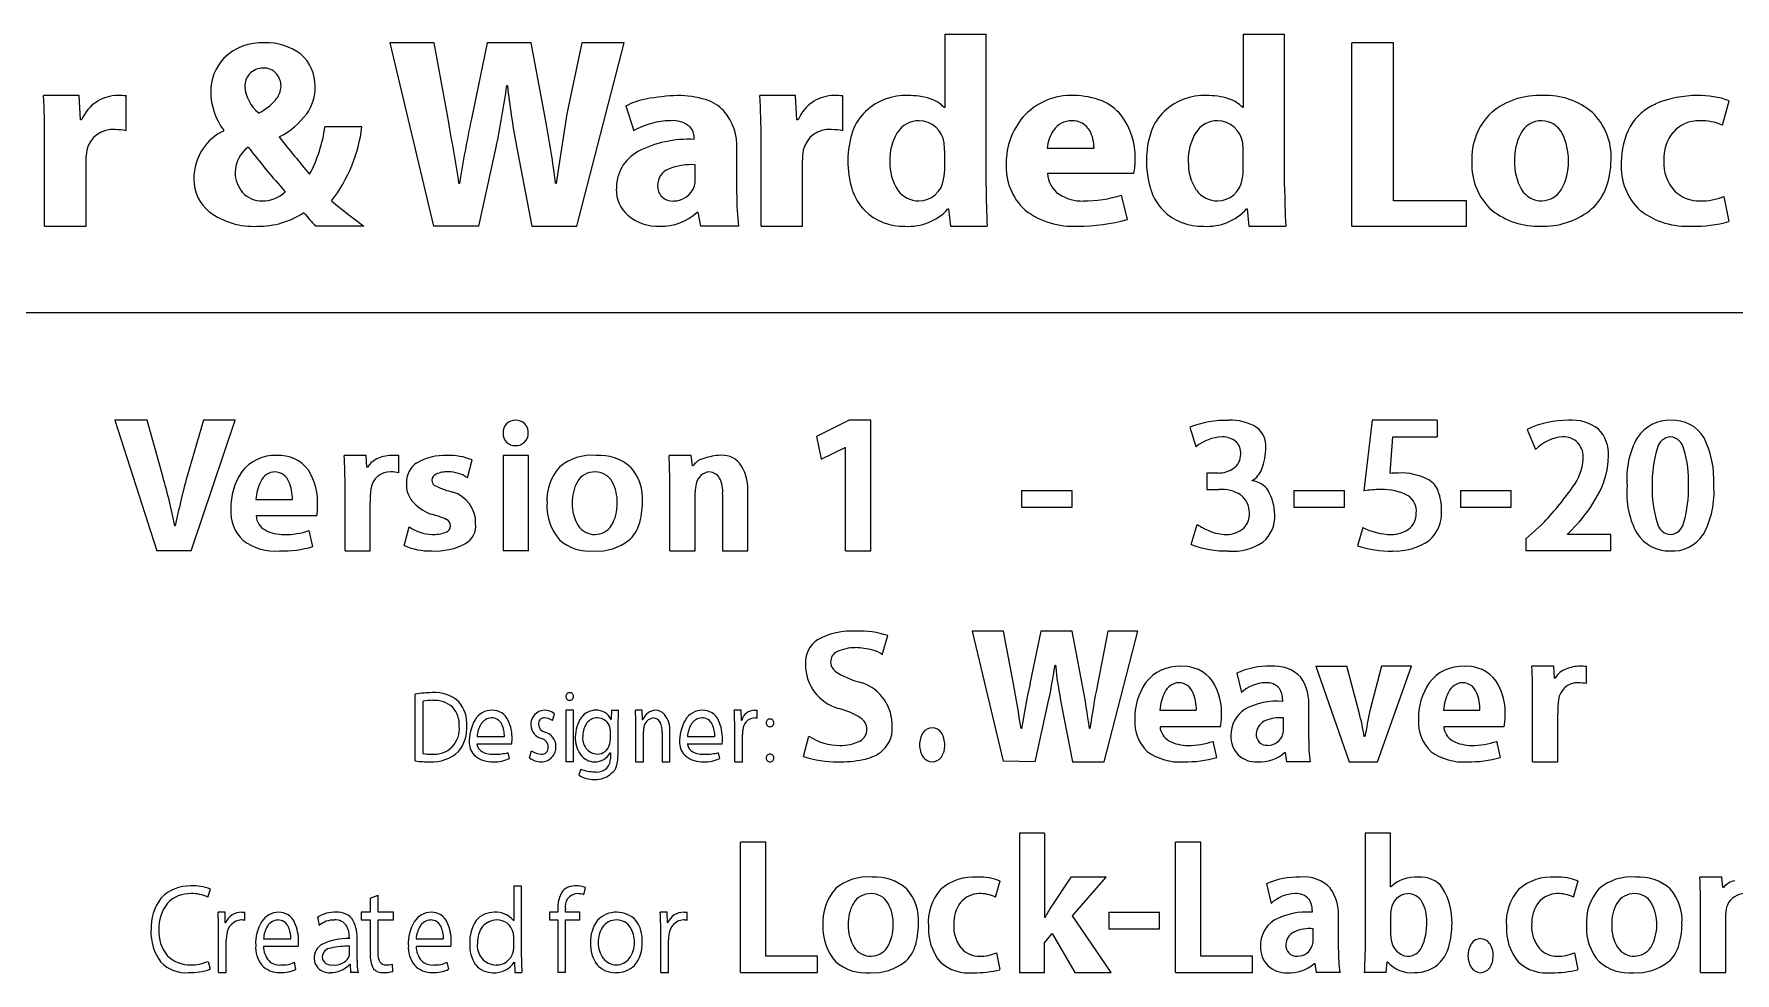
# Model space of a CAD drawing. Extents: x 0.45 to 8.09, y -8.91 to -0.36.
# Drawn here: x 4.169 to 6.187, y -7.827 to -6.713 of the extents above; entities that cross this region are included whole.
import ezdxf

# ---------------------------------------------------------------- set-up
doc = ezdxf.new("R2010")
doc.units = 0

msp = doc.modelspace()

# ---------------------------------------------------------------- linework, layer by layer
at = {"color": 3}
for p, q in [((5.249, -6.7135), (5.249, -6.8006)), ((5.249, -6.7135), (5.2981, -6.7135)), ((5.2981, -6.8938), (5.2981, -6.7135)), ((5.6032, -6.7135), (5.6032, -6.8006)), ((5.6032, -6.7135), (5.6523, -6.7135)), ((5.6523, -6.8938), (5.6523, -6.7135)), ((4.6434, -6.7239), (4.5907, -6.7239)), ((4.5907, -6.7239), (4.6424, -6.9414)), ((4.6599, -6.8142), (4.6434, -6.7239)), ((4.7061, -6.7239), (4.6877, -6.8141)), ((4.7585, -6.7239), (4.7061, -6.7239)), ((4.7759, -6.8167), (4.7585, -6.7239)), ((4.8186, -6.7239), (4.8008, -6.8081)), ((4.8125, -6.9414), (4.8687, -6.7239)), ((4.8687, -6.7239), (4.8186, -6.7239)), ((5.7814, -6.7239), (5.732, -6.7239)), ((5.732, -6.9414), (5.732, -6.7239)), ((5.7814, -6.9114), (5.7814, -6.7239)), ((4.7297, -6.7747), (4.7303, -6.7747)), ((4.2223, -6.7864), (4.18, -6.7864)), ((4.2239, -6.8153), (4.2223, -6.7864)), ((4.2782, -6.828), (4.2782, -6.787)), ((4.8709, -6.7988), (4.8801, -6.8281)), ((5.0722, -6.7864), (5.0299, -6.7864)), ((5.0738, -6.8153), (5.0722, -6.7864)), ((5.1281, -6.828), (5.1281, -6.787)), ((6.1718, -6.8215), (6.1796, -6.7925)), ((4.2252, -6.8153), (4.2239, -6.8153)), ((5.0751, -6.8153), (5.0738, -6.8153)), ((5.249, -6.8006), (5.2484, -6.8006)), ((5.6032, -6.8006), (5.6025, -6.8006)), ((4.1813, -6.9414), (4.1813, -6.8374)), ((4.3935, -6.8271), (4.3935, -6.8285)), ((4.4599, -6.8364), (4.4603, -6.835)), ((4.5576, -6.8234), (4.5137, -6.8234)), ((4.9516, -6.8363), (4.9516, -6.8385)), ((5.0312, -6.9414), (5.0312, -6.8374)), ((4.6964, -6.9414), (4.7171, -6.8478)), ((4.7407, -6.8443), (4.7591, -6.9414)), ((5.0023, -6.9038), (5.0023, -6.8502)), ((5.249, -6.8704), (5.249, -6.8517)), ((5.3707, -6.8489), (5.4262, -6.8489)), ((5.6032, -6.8704), (5.6032, -6.8517)), ((4.2304, -6.9414), (4.2304, -6.8628)), ((4.9532, -6.8853), (4.9532, -6.8684)), ((5.0803, -6.9414), (5.0803, -6.8628)), ((5.4734, -6.8789), (5.371, -6.8789)), ((4.6734, -6.8906), (4.6728, -6.8906)), ((4.7882, -6.8906), (4.7876, -6.8906)), ((5.2529, -6.9208), (5.2535, -6.9208)), ((5.2535, -6.9208), (5.2558, -6.9414)), ((5.4658, -6.9334), (5.4588, -6.9044)), ((5.6071, -6.9208), (5.6077, -6.9208)), ((5.6077, -6.9208), (5.61, -6.9414)), ((5.868, -6.9114), (5.7814, -6.9114)), ((5.868, -6.9414), (5.868, -6.9114)), ((6.1735, -6.9062), (6.1793, -6.9358)), ((4.1813, -6.9414), (4.2304, -6.9414)), ((4.5599, -6.9414), (4.5027, -6.9414)), ((4.6964, -6.9414), (4.6424, -6.9414)), ((4.7591, -6.9414), (4.8125, -6.9414)), ((4.9552, -6.9246), (4.9562, -6.9246)), ((4.9562, -6.9246), (4.9592, -6.9414)), ((5.0046, -6.9414), (4.9592, -6.9414)), ((5.0312, -6.9414), (5.0803, -6.9414)), ((5.2558, -6.9414), (5.2994, -6.9414)), ((5.61, -6.9414), (5.6536, -6.9414)), ((5.732, -6.9414), (5.868, -6.9414)), ((3.4473, -7.0438), (7.1217, -7.0438)), ((4.3029, -7.1715), (4.2646, -7.1715)), ((4.2646, -7.1715), (4.3142, -7.3264)), ((4.3218, -7.2392), (4.3029, -7.1715)), ((4.3699, -7.1715), (4.3502, -7.2377)), ((4.355, -7.3264), (4.4072, -7.1715)), ((4.4072, -7.1715), (4.3699, -7.1715)), ((5.1357, -7.1715), (5.0968, -7.1905)), ((5.1614, -7.1715), (5.1357, -7.1715)), ((5.1614, -7.3264), (5.1614, -7.1715)), ((5.5399, -7.1795), (5.547, -7.2027)), ((5.7562, -7.1715), (5.7464, -7.255)), ((5.8334, -7.1715), (5.7562, -7.1715)), ((5.8334, -7.1715), (5.8334, -7.191)), ((5.9402, -7.1822), (5.95, -7.2061)), ((5.0968, -7.1905), (5.1025, -7.2177)), ((5.1025, -7.2177), (5.1309, -7.2036)), ((5.1309, -7.2036), (5.1314, -7.2036)), ((5.1314, -7.3264), (5.1314, -7.2036)), ((5.7773, -7.2343), (5.7805, -7.191)), ((5.7805, -7.191), (5.8334, -7.191)), ((4.5627, -7.2131), (4.5367, -7.2131)), ((4.5637, -7.2271), (4.5627, -7.2131)), ((4.6015, -7.2337), (4.6015, -7.2134)), ((4.6828, -7.2396), (4.6883, -7.2184)), ((4.7551, -7.2131), (4.7252, -7.2131)), ((4.7252, -7.2131), (4.7252, -7.3264)), ((4.7551, -7.3264), (4.7551, -7.2131)), ((4.9483, -7.2131), (4.9222, -7.2131)), ((4.9497, -7.2255), (4.9483, -7.2131)), ((4.5645, -7.2271), (4.5637, -7.2271)), ((4.9503, -7.2255), (4.9497, -7.2255)), ((5.5736, -7.234), (5.56, -7.234)), ((5.56, -7.234), (5.56, -7.2535)), ((5.6138, -7.2433), (5.6138, -7.2429)), ((4.5377, -7.3264), (4.5377, -7.2505)), ((4.9231, -7.3264), (4.9231, -7.2493)), ((4.953, -7.3264), (4.953, -7.2563)), ((4.9856, -7.259), (4.9856, -7.3264)), ((5.0155, -7.3264), (5.0155, -7.2543)), ((5.3403, -7.2548), (5.3403, -7.2743)), ((5.3403, -7.2548), (5.4004, -7.2548)), ((5.4004, -7.2743), (5.4004, -7.2548)), ((5.56, -7.2535), (5.5743, -7.2535)), ((5.6632, -7.2548), (5.6632, -7.2743)), ((5.6632, -7.2548), (5.7233, -7.2548)), ((5.7233, -7.2743), (5.7233, -7.2548)), ((5.8611, -7.2548), (5.8611, -7.2743)), ((5.8611, -7.2548), (5.9212, -7.2548)), ((5.9212, -7.2743), (5.9212, -7.2548)), ((4.432, -7.2652), (4.4752, -7.2652)), ((4.5676, -7.3264), (4.5676, -7.269)), ((5.3403, -7.2743), (5.4004, -7.2743)), ((5.6632, -7.2743), (5.7233, -7.2743)), ((5.8611, -7.2743), (5.9212, -7.2743)), ((4.3362, -7.2965), (4.3355, -7.2965)), ((4.504, -7.2848), (4.4322, -7.2848)), ((4.4994, -7.3212), (4.4951, -7.3021)), ((4.6078, -7.3202), (4.6136, -7.2977)), ((5.5416, -7.3189), (5.5487, -7.295)), ((5.745, -7.2986), (5.7388, -7.3204)), ((5.9576, -7.2949), (5.9383, -7.3121)), ((5.9878, -7.3063), (6.0016, -7.2923)), ((5.9383, -7.3121), (5.9383, -7.3264)), ((5.9878, -7.3069), (5.9878, -7.3063)), ((6.0391, -7.3069), (5.9878, -7.3069)), ((6.0391, -7.3264), (6.0391, -7.3069)), ((4.355, -7.3264), (4.3142, -7.3264)), ((4.5377, -7.3264), (4.5676, -7.3264)), ((4.7551, -7.3264), (4.7252, -7.3264)), ((4.9231, -7.3264), (4.953, -7.3264)), ((4.9856, -7.3264), (5.0155, -7.3264)), ((5.1314, -7.3264), (5.1614, -7.3264)), ((6.0391, -7.3264), (5.9383, -7.3264)), ((5.3189, -7.4215), (5.2816, -7.4215)), ((5.2816, -7.4215), (5.3182, -7.5755)), ((5.3305, -7.4841), (5.3189, -7.4215)), ((5.3632, -7.4215), (5.3502, -7.484)), ((5.4002, -7.4215), (5.3632, -7.4215)), ((5.4126, -7.4858), (5.4002, -7.4215)), ((5.4427, -7.4215), (5.4302, -7.4848)), ((5.4384, -7.5764), (5.4782, -7.4215)), ((5.4782, -7.4215), (5.4427, -7.4215)), ((5.1749, -7.4494), (5.1815, -7.4268)), ((5.3799, -7.4618), (5.3803, -7.4618)), ((5.6895, -7.4631), (5.7289, -7.5764)), ((5.6895, -7.4631), (5.726, -7.4631)), ((5.7406, -7.5178), (5.726, -7.4631)), ((5.7674, -7.4631), (5.7534, -7.5158)), ((5.7625, -7.5764), (5.8028, -7.4631)), ((5.8028, -7.4631), (5.7674, -7.4631)), ((5.9715, -7.4631), (5.9455, -7.4631)), ((5.9725, -7.4771), (5.9715, -7.4631)), ((6.0103, -7.4837), (6.0103, -7.4634)), ((5.5955, -7.4712), (5.6011, -7.4944)), ((5.9733, -7.4771), (5.9725, -7.4771)), ((4.621, -7.5754), (4.621, -7.4962)), ((4.6301, -7.5046), (4.6301, -7.5667)), ((5.6499, -7.5026), (5.6499, -7.5048)), ((5.9465, -7.5764), (5.9465, -7.5005)), ((4.7837, -7.5276), (4.7861, -7.5194)), ((4.8087, -7.5152), (4.7996, -7.5152)), ((4.7996, -7.5152), (4.7996, -7.5764)), ((4.8087, -7.5764), (4.8087, -7.5152)), ((4.8534, -7.5262), (4.8532, -7.5262)), ((4.8538, -7.5152), (4.8534, -7.5262)), ((4.8538, -7.5152), (4.8619, -7.5152)), ((4.8902, -7.5152), (4.8821, -7.5152)), ((4.8907, -7.5266), (4.8902, -7.5152)), ((5.0075, -7.5152), (4.9994, -7.5152)), ((5.0078, -7.5273), (5.0075, -7.5152)), ((5.0264, -7.5247), (5.0264, -7.5152)), ((5.3563, -7.5764), (5.371, -7.5098)), ((5.3877, -7.5097), (5.4007, -7.5764)), ((5.5043, -7.5152), (5.5475, -7.5152)), ((5.651, -7.5371), (5.651, -7.5243)), ((5.681, -7.5496), (5.681, -7.5124)), ((5.8408, -7.5152), (5.884, -7.5152)), ((5.9764, -7.5764), (5.9764, -7.519)), ((4.6943, -7.5465), (4.7267, -7.5465)), ((4.8524, -7.5501), (4.8524, -7.5404)), ((4.8615, -7.5672), (4.8615, -7.5334)), ((4.8825, -7.5764), (4.8825, -7.5318)), ((4.8909, -7.5266), (4.8907, -7.5266)), ((4.8917, -7.5764), (4.8917, -7.5405)), ((4.9138, -7.542), (4.9138, -7.5764)), ((4.9229, -7.5764), (4.9229, -7.5408)), ((4.9439, -7.5465), (4.9763, -7.5465)), ((4.9999, -7.5764), (4.9999, -7.5343)), ((5.0083, -7.5273), (5.0078, -7.5273)), ((5.009, -7.5764), (5.009, -7.5438)), ((5.0817, -7.57), (5.088, -7.546)), ((5.3401, -7.537), (5.3397, -7.537)), ((5.4213, -7.537), (5.4208, -7.537)), ((5.5764, -7.5348), (5.5045, -7.5348)), ((5.7475, -7.5465), (5.7468, -7.5465)), ((5.9128, -7.5348), (5.841, -7.5348)), ((4.7355, -7.5556), (4.6941, -7.5556)), ((4.7328, -7.5724), (4.7312, -7.5656)), ((4.7563, -7.5718), (4.7588, -7.5633)), ((4.8522, -7.5656), (4.8525, -7.5656)), ((4.8525, -7.5656), (4.8525, -7.5728)), ((4.9851, -7.5556), (4.9437, -7.5556)), ((4.9824, -7.5724), (4.9808, -7.5656)), ((5.5717, -7.5712), (5.5675, -7.5521)), ((5.6523, -7.5655), (5.6529, -7.5655)), ((5.6529, -7.5655), (5.6547, -7.5764)), ((5.9082, -7.5712), (5.9039, -7.5521)), ((4.8087, -7.5764), (4.7996, -7.5764)), ((4.8172, -7.585), (4.815, -7.592)), ((4.8825, -7.5764), (4.8917, -7.5764)), ((4.9138, -7.5764), (4.9229, -7.5764)), ((4.9999, -7.5764), (5.009, -7.5764)), ((5.3563, -7.5764), (5.3182, -7.5755)), ((5.4007, -7.5764), (5.4384, -7.5764)), ((5.6826, -7.5764), (5.6547, -7.5764)), ((5.7289, -7.5764), (5.7625, -7.5764)), ((5.9465, -7.5764), (5.9764, -7.5764)), ((5.3675, -7.6611), (5.3376, -7.6611)), ((5.3376, -7.6611), (5.3376, -7.8264)), ((5.3675, -7.6611), (5.3675, -7.7609)), ((5.778, -7.6611), (5.748, -7.6611)), ((5.748, -7.6611), (5.748, -7.7969)), ((5.778, -7.7247), (5.778, -7.6611)), ((5.0367, -7.6715), (5.0067, -7.6715)), ((5.0067, -7.8264), (5.0067, -7.6715)), ((5.0367, -7.8069), (5.0367, -7.6715)), ((5.5529, -7.6715), (5.5229, -7.6715)), ((5.5229, -7.8264), (5.5229, -7.6715)), ((5.5529, -7.8069), (5.5529, -7.6715)), ((4.3748, -7.737), (4.3779, -7.7273)), ((4.7378, -7.7236), (4.7378, -7.7646)), ((4.7378, -7.7236), (4.7469, -7.7236)), ((4.7469, -7.8081), (4.7469, -7.7236)), ((4.8211, -7.7341), (4.8229, -7.7254)), ((5.3093, -7.7367), (5.3148, -7.7177)), ((5.3987, -7.7131), (5.376, -7.7472)), ((5.4406, -7.7131), (5.3987, -7.7131)), ((5.4005, -7.759), (5.4406, -7.7131)), ((5.6306, -7.7212), (5.6362, -7.7444)), ((5.7784, -7.7247), (5.778, -7.7247)), ((5.9949, -7.7367), (6.0004, -7.7177)), ((6.1709, -7.7131), (6.1449, -7.7131)), ((6.1723, -7.7255), (6.1709, -7.7131)), ((6.1729, -7.7255), (6.1723, -7.7255)), ((4.5676, -7.7379), (4.5768, -7.7345)), ((4.5676, -7.7379), (4.5676, -7.7548)), ((4.5768, -7.7548), (4.5768, -7.7345)), ((4.3953, -7.7548), (4.3871, -7.7548)), ((4.3956, -7.7674), (4.3953, -7.7548)), ((4.396, -7.7674), (4.3956, -7.7674)), ((4.4189, -7.7644), (4.4189, -7.7548)), ((4.5049, -7.7608), (4.5069, -7.7705)), ((4.5676, -7.7548), (4.5567, -7.7548)), ((4.5567, -7.7548), (4.5567, -7.7639)), ((4.5567, -7.7639), (4.5676, -7.7639)), ((4.5676, -7.7639), (4.5676, -7.8036)), ((4.5951, -7.7548), (4.5768, -7.7548)), ((4.5768, -7.8032), (4.5768, -7.7639)), ((4.5768, -7.7639), (4.5951, -7.7639)), ((4.5951, -7.7639), (4.5951, -7.7548)), ((4.7378, -7.7646), (4.7374, -7.7646)), ((4.7901, -7.7548), (4.7802, -7.7548)), ((4.7802, -7.7548), (4.7802, -7.7639)), ((4.7802, -7.7639), (4.7901, -7.7639)), ((4.7901, -7.7517), (4.7901, -7.7548)), ((4.7901, -7.7639), (4.7901, -7.8264)), ((4.7993, -7.7548), (4.7993, -7.7513)), ((4.8163, -7.7548), (4.7993, -7.7548)), ((4.7993, -7.8264), (4.7993, -7.7639)), ((4.7993, -7.7639), (4.8163, -7.7639)), ((4.8163, -7.7639), (4.8163, -7.7548)), ((4.9199, -7.7548), (4.9116, -7.7548)), ((4.9202, -7.7674), (4.9199, -7.7548)), ((4.9206, -7.7674), (4.9202, -7.7674)), ((4.9435, -7.7644), (4.9435, -7.7548)), ((5.368, -7.7609), (5.3675, -7.7609)), ((5.4464, -7.8264), (5.4005, -7.759)), ((5.4436, -7.7548), (5.4436, -7.7743)), ((5.4436, -7.7548), (5.5037, -7.7548)), ((5.5037, -7.7743), (5.5037, -7.7548)), ((5.685, -7.7526), (5.685, -7.7548)), ((5.7161, -7.7996), (5.7161, -7.7624)), ((5.778, -7.7579), (5.778, -7.7801)), ((6.1458, -7.8264), (6.1458, -7.7493)), ((6.1758, -7.8264), (6.1758, -7.7558)), ((4.3876, -7.8264), (4.3876, -7.7772)), ((4.3968, -7.8264), (4.3968, -7.7873)), ((4.4409, -7.7861), (4.4733, -7.7861)), ((4.5426, -7.7842), (4.5426, -7.7861)), ((4.552, -7.8118), (4.552, -7.7877)), ((4.622, -7.7861), (4.6544, -7.7861)), ((4.7378, -7.7966), (4.7378, -7.7842)), ((4.9122, -7.8264), (4.9122, -7.7772)), ((4.9213, -7.8264), (4.9213, -7.7873)), ((5.3675, -7.791), (5.3765, -7.7799)), ((5.3765, -7.7799), (5.4035, -7.8264)), ((5.4436, -7.7743), (5.5037, -7.7743)), ((5.6862, -7.7871), (5.6862, -7.7743)), ((4.4821, -7.7952), (4.4408, -7.7952)), ((4.5429, -7.8058), (4.5429, -7.7952)), ((4.6632, -7.7952), (4.6219, -7.7952)), ((5.0981, -7.8069), (5.0367, -7.8069)), ((5.0981, -7.8264), (5.0981, -7.8069)), ((5.3104, -7.8028), (5.3145, -7.8228)), ((5.3675, -7.8264), (5.3675, -7.791)), ((5.6143, -7.8069), (5.5529, -7.8069)), ((5.6143, -7.8264), (5.6143, -7.8069)), ((5.996, -7.8028), (6.0002, -7.8228)), ((4.3751, -7.813), (4.3778, -7.8224)), ((4.3876, -7.8264), (4.3968, -7.8264)), ((4.4794, -7.8224), (4.4778, -7.814)), ((4.5432, -7.8165), (4.5436, -7.8165)), ((4.5436, -7.8165), (4.5443, -7.8264)), ((4.5532, -7.8264), (4.5443, -7.8264)), ((4.5944, -7.8249), (4.5938, -7.8164)), ((4.6606, -7.8224), (4.659, -7.814)), ((4.7385, -7.8138), (4.7387, -7.8138)), ((4.7387, -7.8138), (4.7391, -7.8264)), ((4.7391, -7.8264), (4.7475, -7.8264)), ((4.7993, -7.8264), (4.7901, -7.8264)), ((4.9122, -7.8264), (4.9213, -7.8264)), ((5.0067, -7.8264), (5.0981, -7.8264)), ((5.3376, -7.8264), (5.3675, -7.8264)), ((5.4035, -7.8264), (5.4464, -7.8264)), ((5.5229, -7.8264), (5.6143, -7.8264)), ((5.6874, -7.8155), (5.688, -7.8155)), ((5.688, -7.8155), (5.6898, -7.8264)), ((5.7177, -7.8264), (5.6898, -7.8264)), ((5.7727, -7.8264), (5.7471, -7.8264)), ((5.7727, -7.8264), (5.7738, -7.8136)), ((5.7738, -7.8136), (5.7742, -7.8136)), ((6.1458, -7.8264), (6.1758, -7.8264))]:
    msp.add_line(p, q, dxfattribs=at)
for centre, radius, start, end in [((4.439, -6.7884), 0.0646, 86.9916, 134.3369), ((4.445, -6.7898), 0.066, 52.3771, 92.3351), ((4.4543, -6.7739), 0.0478, 358.0387, 49.5217), ((4.4362, -6.7816), 0.0579, 137.1224, 180.8241), ((4.44, -6.775), 0.0211, 88.4208, 137.5343), ((4.4413, -6.774), 0.0202, 41.1091, 92.1101), ((4.4416, -6.7758), 0.0229, 138.7234, 180.451), ((4.4629, -6.7725), 0.0443, 184.4489, 231.3257), ((4.436, -6.7745), 0.0257, 317.7558, 358.2045), ((4.439, -6.7752), 0.0227, 359.5899, 39.5689), ((4.4497, -6.7773), 0.0524, 324.1219, 1.9059), ((3.1221, -6.535), 1.6253, 348.9056, 351.5206), ((5.5358, -6.6905), 0.8098, 185.9658, 190.9453), ((3.223, -6.8362), 0.9583, 359.9263, 2.9763), ((4.2669, -6.8317), 0.0448, 120.9987, 158.6197), ((4.2683, -6.8336), 0.0472, 90.5866, 121.2323), ((4.2699, -6.8431), 0.0568, 81.5891, 92.0485), ((4.455, -6.7814), 0.0767, 180.7672, 216.6311), ((4.4033, -6.7452), 0.0697, 297.2725, 317.9776), ((4.9089, -6.8708), 0.0814, 99.7481, 117.835), ((4.9414, -7.037), 0.2508, 92.1218, 100.6369), ((4.9328, -6.8977), 0.1113, 72.96, 90.3463), ((4.9512, -6.8382), 0.0491, 43.0792, 73.1816), ((4.0729, -6.8362), 0.9583, 359.9263, 2.9763), ((5.1169, -6.8317), 0.0448, 120.9987, 158.6197), ((5.1183, -6.8336), 0.0472, 90.5866, 121.2323), ((5.1198, -6.8431), 0.0568, 81.5891, 92.0485), ((5.2034, -6.8573), 0.071, 88.3398, 132.7234), ((5.2059, -6.8752), 0.0888, 73.1544, 90.289), ((5.2211, -6.8258), 0.0371, 42.7375, 73.5028), ((5.3995, -6.864), 0.0777, 87.8322, 138.0337), ((5.4018, -6.8794), 0.093, 68.6087, 89.5709), ((5.4153, -6.8434), 0.0545, 38.0916, 68.0742), ((5.5576, -6.8573), 0.071, 88.3398, 132.7234), ((5.5601, -6.8752), 0.0888, 73.1544, 90.289), ((5.5753, -6.8258), 0.0371, 42.7375, 73.5028), ((5.9544, -6.8756), 0.0893, 87.1821, 129.5565), ((5.9624, -6.8709), 0.0846, 49.493, 92.5058), ((6.1182, -6.8562), 0.0651, 113.3808, 149.2891), ((6.1421, -6.9151), 0.1287, 89.9853, 112.7119), ((6.1445, -6.8903), 0.1039, 70.2384, 91.2844), ((4.4157, -6.7502), 0.0959, 297.7153, 322.9049), ((1.5129, -7.3865), 3.1986, 8.92, 10.3071), ((6.0857, -7.1137), 1.4298, 167.9035, 171.0208), ((3.4613, -7.0617), 1.3372, 7.3535, 10.5574), ((22.6187, -9.5752), 18.0314, 171.17247, 171.43749), ((4.925, -6.9082), 0.0919, 90.8177, 119.2492), ((4.9267, -6.8477), 0.0315, 50.9986, 95.4853), ((4.9388, -6.8462), 0.0636, 356.418, 40.6776), ((5.1962, -6.8488), 0.0598, 133.2099, 160.8479), ((5.2183, -6.8466), 0.0302, 89.0597, 147.7226), ((5.218, -6.8471), 0.0308, 8.8704, 88.5196), ((5.4052, -6.866), 0.0832, 139.5989, 180.3146), ((5.3994, -6.8418), 0.0254, 89.2217, 146.0611), ((5.4008, -6.8396), 0.0233, 29.7005, 92.7756), ((5.3944, -6.8592), 0.0807, 358.3073, 37.7813), ((5.5504, -6.8488), 0.0598, 133.2099, 160.8479), ((5.5724, -6.8466), 0.0302, 89.0597, 147.7226), ((5.5721, -6.8471), 0.0308, 8.8704, 88.5196), ((5.9498, -6.8613), 0.0756, 133.8329, 182.9338), ((5.957, -6.844), 0.0277, 89.0413, 152.8239), ((5.9575, -6.8432), 0.0268, 26.3303, 90.2015), ((5.9665, -6.8592), 0.0732, 357.5774, 45.9416), ((6.1433, -6.8564), 0.04, 88.42, 138.2198), ((6.1467, -6.8795), 0.0632, 66.5293, 92.0814), ((4.2621, -6.8581), 0.0315, 84.8537, 167.5362), ((4.2647, -6.8979), 0.0711, 79.1107, 89.8431), ((4.4178, -6.8815), 0.0583, 114.6397, 146.32), ((6.8404, -4.918), 3.0572, 218.8649, 219.9158), ((4.3521, -6.8024), 0.163, 331.6481, 352.6031), ((4.3797, -6.8017), 0.1793, 322.2678, 353.0652), ((4.9446, -6.9677), 0.1294, 86.8676, 117.4227), ((4.9339, -6.8358), 0.0178, 358.3206, 44.778), ((5.112, -6.8581), 0.0315, 84.8537, 167.5362), ((5.1147, -6.8979), 0.0711, 79.1107, 89.8431), ((5.2387, -6.8629), 0.1045, 161.1409, 180.1521), ((5.2454, -6.8623), 0.0616, 148.8321, 182.0793), ((5.4154, -6.8528), 0.0449, 145.8455, 175.0351), ((5.3839, -6.8483), 0.0423, 359.1996, 28.6155), ((5.5928, -6.8629), 0.1045, 161.1409, 180.1521), ((5.5996, -6.8623), 0.0616, 148.8321, 182.0793), ((5.9919, -6.8619), 0.0669, 152.869, 181.686), ((5.9211, -6.862), 0.0678, 358.4051, 26.9474), ((6.1383, -6.8644), 0.0866, 151.4071, 181.0506), ((6.1521, -6.8615), 0.0501, 140.5828, 182.6819), ((4.2888, -6.862), 0.0585, 169.5267, 180.7599), ((4.4223, -6.8849), 0.064, 146.0438, 180.4415), ((4.4444, -6.8774), 0.0369, 126.0387, 179.9647), ((5.2183, -6.2307), 1.0067, 217.7856, 221.7056), ((4.9091, -6.8962), 0.0496, 119.04, 181.4584), ((5.1388, -6.862), 0.0585, 169.5267, 180.7599), ((5.1603, -6.8533), 0.0887, 0.9947, 7.0642), ((5.5145, -6.8533), 0.0887, 0.9947, 7.0642), ((4.4431, -6.878), 0.0357, 179.055, 220.7564), ((4.9289, -6.8925), 0.0204, 111.5336, 181.2813), ((4.9488, -6.9428), 0.0745, 86.6428, 111.5934), ((5.2507, -6.8633), 0.1166, 179.9412, 197.321), ((5.2447, -6.8662), 0.0608, 178.4527, 212.3758), ((5.19, -6.8733), 0.0591, 347.5134, 2.8302), ((5.392, -6.8707), 0.0702, 176.5459, 227.5365), ((5.4025, -6.8775), 0.0315, 182.5514, 235.5619), ((5.3881, -6.8616), 0.087, 348.5618, 0.0191), ((5.6049, -6.8633), 0.1166, 179.9412, 197.321), ((5.5988, -6.8662), 0.0608, 178.4527, 212.3758), ((5.5442, -6.8733), 0.0591, 347.5134, 2.8302), ((5.9466, -6.8687), 0.0723, 177.2347, 227.6876), ((5.9882, -6.8664), 0.0632, 177.715, 209.792), ((5.9227, -6.8657), 0.0663, 330.5233, 1.5806), ((5.9397, -6.8615), 0.0999, 338.3102, 359.5908), ((6.1226, -6.8707), 0.0711, 176.2088, 227.2579), ((6.1511, -6.8664), 0.0491, 177.0942, 222.2305), ((4.4081, -6.8857), 0.0498, 179.7196, 231.2369), ((4.4398, -6.8729), 0.0385, 269.6373, 314.2174), ((4.9005, -6.8977), 0.0411, 179.6845, 228.2011), ((4.9258, -6.8942), 0.0173, 175.7754, 275.5048), ((4.9275, -6.8853), 0.0261, 269.859, 341.4296), ((4.9181, -6.8855), 0.0351, 346.7395, 0.3726), ((5.1978, -6.8798), 0.0612, 197.3739, 224.1208), ((5.2186, -6.8798), 0.0316, 216.9545, 269.7399), ((5.2181, -6.8814), 0.03, 270.642, 351.1188), ((6.1836, -6.8935), 0.8854, 180.0187, 183.0955), ((5.552, -6.8798), 0.0612, 197.3739, 224.1208), ((5.5728, -6.8798), 0.0316, 216.9545, 269.7399), ((5.5723, -6.8814), 0.03, 270.642, 351.1188), ((6.5377, -6.8935), 0.8854, 180.0187, 183.0955), ((5.9572, -6.8837), 0.0277, 210.6378, 270.5996), ((5.9562, -6.8827), 0.0287, 272.4305, 327.0896), ((5.9777, -6.876), 0.0593, 307.5258, 337.726), ((6.1442, -6.8694), 0.042, 225.4561, 271.5343), ((4.4389, -6.8807), 0.0307, 222.0206, 271.2455), ((5.6392, -5.5166), 1.7874, 231.2933, 232.8552), ((5.2361, -6.9086), 0.2338, 178.8287, 188.0598), ((5.2063, -6.8786), 0.0629, 266.2273, 317.8393), ((5.412, -6.8609), 0.0506, 237.2698, 271.7533), ((5.4143, -6.7661), 0.1453, 269.7301, 287.8585), ((5.5605, -6.8786), 0.0629, 266.2273, 317.8393), ((6.1467, -6.8403), 0.0711, 268.899, 292.0884), ((4.4288, -6.8542), 0.0873, 233.5953, 273.1579), ((4.4351, -6.8431), 0.0982, 269.1271, 303.2415), ((4.6607, -6.7919), 0.2175, 217.8397, 223.4179), ((4.9089, -6.8859), 0.0555, 229.8294, 272.2078), ((4.9139, -6.8823), 0.0591, 267.2899, 314.3788), ((5.1998, -6.8765), 0.0649, 225.0092, 272.1073), ((5.4012, -6.8479), 0.0936, 232.7839, 273.4018), ((5.4086, -6.7322), 0.2091, 269.4994, 285.8553), ((5.5539, -6.8765), 0.0649, 225.0092, 272.1073), ((5.9527, -6.8538), 0.0876, 231.2506, 272.2657), ((5.959, -6.8506), 0.0908, 268.1915, 307.1019), ((6.1299, -6.8496), 0.0919, 232.8507, 273.4156), ((6.1387, -6.7908), 0.1506, 268.7318, 285.6334), ((4.7393, -7.1856), 0.0142, 86.9623, 183.8044), ((4.7406, -7.186), 0.0145, 357.8658, 92.1076), ((5.5838, -7.296), 0.1245, 89.0014, 110.6418), ((5.5887, -7.2294), 0.058, 58.5078, 92.7018), ((5.6025, -7.2022), 0.0277, 356.9601, 53.4111), ((5.9872, -7.2797), 0.1082, 89.0448, 115.7429), ((5.9932, -7.2225), 0.0512, 52.3579, 94.7318), ((5.9955, -7.211), 0.041, 355.7811, 45.0123), ((6.1094, -7.218), 0.0466, 88.607, 145.7911), ((6.1133, -7.214), 0.0426, 30.5984, 93.7662), ((4.7393, -7.1873), 0.0142, 177.0516, 272.2546), ((4.7406, -7.1869), 0.0145, 267.1487, 1.3817), ((5.5817, -7.2478), 0.0569, 93.5892, 127.6422), ((5.5782, -7.2171), 0.0261, 50.9729, 90.1395), ((5.5812, -7.2102), 0.019, 356.3148, 44.943), ((5.552, -7.2019), 0.0781, 339.5895, 358.7537), ((5.9856, -7.2399), 0.049, 94.3177, 136.4599), ((5.9831, -7.2145), 0.0235, 352.2797, 93.0789), ((6.1586, -7.2408), 0.1005, 150.8489, 184.8054), ((6.1113, -7.2082), 0.0172, 94.1199, 170.1195), ((6.1081, -7.2092), 0.0183, 11.1423, 83.818), ((6.0512, -7.2415), 0.1103, 356.5494, 26.4865), ((4.4544, -7.2623), 0.0492, 87.3911, 143.2309), ((4.4596, -7.256), 0.0429, 36.0173, 93.8714), ((3.8117, -7.2496), 0.726, 359.9338, 2.8805), ((4.5858, -7.2396), 0.0247, 110.2082, 149.5915), ((4.5942, -7.2584), 0.0453, 90.0315, 112.0221), ((4.5956, -7.2746), 0.0615, 84.5028, 91.3444), ((4.6381, -7.2449), 0.0276, 124.2939, 182.9685), ((4.6561, -7.2801), 0.067, 87.9017, 120.0524), ((4.6607, -7.2883), 0.0752, 68.4795, 91.6512), ((4.8301, -7.2711), 0.0582, 84.8378, 131.0339), ((4.8394, -7.2688), 0.0558, 48.439, 94.1712), ((4.1534, -7.2507), 0.7696, 0.1055, 2.7989), ((4.9676, -7.2374), 0.021, 108.6001, 145.6484), ((4.9865, -7.2873), 0.0744, 94.354, 110.1694), ((4.9849, -7.2405), 0.0276, 41.3617, 98.3874), ((4.9615, -7.2534), 0.0541, 359.0221, 35.183), ((5.5803, -7.2122), 0.0199, 303.4796, 2.1498), ((5.944, -7.2133), 0.0625, 323.0996, 356.0925), ((5.9428, -7.2133), 0.0936, 333.0255, 359.6051), ((6.2287, -7.2455), 0.1404, 163.3389, 181.5114), ((6.0002, -7.2432), 0.1313, 357.6281, 16.6219), ((3.6989, -7.4193), 0.6484, 10.9179, 16.1245), ((5.4731, -7.5363), 1.1619, 165.1104, 168.0897), ((4.4762, -7.2744), 0.074, 145.7875, 181.7382), ((4.4852, -7.2684), 0.0533, 152.6619, 176.6213), ((4.4552, -7.2517), 0.0191, 92.1332, 155.727), ((4.4544, -7.2505), 0.0178, 20.0695, 89.5945), ((4.4306, -7.2696), 0.0746, 357.0083, 31.4266), ((4.5912, -7.2557), 0.0231, 87.6212, 172.6741), ((4.592, -7.2768), 0.0441, 77.5121, 89.8269), ((4.6488, -7.243), 0.00829, 112.1672, 177.3015), ((4.6482, -7.2423), 0.0077, 181.8891, 253.8476), ((4.659, -7.2675), 0.0349, 87.9288, 112.4908), ((4.6594, -7.2757), 0.0431, 57.0043, 88.8025), ((4.8366, -7.2665), 0.0595, 138.6108, 184.1129), ((4.8336, -7.2561), 0.0234, 88.3307, 150.1667), ((4.8347, -7.2553), 0.0226, 28.9785, 90.9722), ((4.8334, -7.2648), 0.0573, 356.2365, 41.184), ((4.9713, -7.25), 0.0174, 94.6684, 169.5113), ((4.9693, -7.2473), 0.0146, 30.0508, 87.4957), ((4.9496, -7.256), 0.0361, 355.2163, 26.4034), ((5.5733, -7.2004), 0.0336, 270.4425, 302.2344), ((5.6006, -7.2204), 0.0261, 300.3033, 340.3046), ((5.6113, -7.2686), 0.0255, 32.7323, 84.3482), ((5.7852, -7.318), 0.084, 88.8046, 95.3769), ((5.7905, -7.3028), 0.0689, 61.5988, 92.9693), ((5.8108, -7.264), 0.0251, 20.2715, 60.305), ((4.423, -7.2645), 0.0522, 359.1885, 22.6694), ((4.6641, -7.265), 0.0966, 172.7552, 182.3872), ((4.6397, -7.2485), 0.0292, 175.8138, 218.9076), ((4.6833, -7.1741), 0.0843, 243.8, 257.8182), ((4.6548, -7.2928), 0.0378, 358.153, 73.562), ((4.8566, -7.2683), 0.0495, 151.1165, 181.7123), ((4.8105, -7.2684), 0.0501, 358.3831, 28.6861), ((4.9843, -7.2555), 0.0313, 163.8751, 181.4079), ((5.5776, -7.2953), 0.0419, 56.8836, 94.6189), ((5.5835, -7.2812), 0.0271, 0.2887, 51.0114), ((5.5824, -7.284), 0.0581, 0.5008, 30.0723), ((5.7651, -7.3682), 0.1146, 89.2869, 99.4088), ((5.7693, -7.315), 0.0615, 61.4074, 92.5237), ((5.7871, -7.2791), 0.0215, 353.8781, 57.4228), ((5.7733, -7.2779), 0.0652, 359.2474, 20.3313), ((5.6775, -7.0257), 0.3884, 316.1377, 324.5706), ((5.8543, -7.1667), 0.1936, 319.5537, 332.6207), ((6.1578, -7.2579), 0.0997, 174.9926, 208.7718), ((6.2219, -7.2538), 0.1336, 178.011, 196.9152), ((5.9936, -7.2537), 0.1378, 343.7249, 2.0928), ((6.0568, -7.2568), 0.1049, 331.3541, 4.7127), ((4.449, -7.2799), 0.0469, 176.0619, 226.628), ((4.445, -7.2735), 0.0601, 349.1831, 359.9896), ((4.6613, -7.2288), 0.0584, 220.579, 247.6144), ((4.6263, -7.3507), 0.0691, 62.9059, 79.3481), ((4.8373, -7.2735), 0.0602, 177.4267, 221.2452), ((4.854, -7.2717), 0.0468, 177.6799, 211.6857), ((4.8115, -7.2711), 0.0491, 328.659, 1.5649), ((4.8058, -7.2692), 0.0847, 341.6529, 0.419), ((5.5865, -7.2826), 0.0241, 315.5985, 3.4783), ((5.601, -7.2857), 0.0396, 310.1243, 3.1759), ((5.7854, -7.2821), 0.0231, 306.0581, 1.944), ((5.7952, -7.2813), 0.0433, 311.128, 3.2805), ((4.4531, -7.2832), 0.021, 184.2987, 240.6358), ((4.464, -7.2632), 0.0437, 241.0478, 271.7512), ((4.4671, -7.2224), 0.0845, 268.7865, 289.3546), ((4.6437, -7.2537), 0.0533, 235.6885, 266.5631), ((4.6419, -7.2622), 0.0447, 268.1966, 290.3211), ((4.6553, -7.2971), 0.0074, 287.2937, 2.7229), ((4.6556, -7.296), 0.00713, 354.0788, 71.7285), ((4.6685, -7.2967), 0.0242, 299.8808, 6.4845), ((4.8338, -7.2834), 0.0235, 213.3079, 271.2076), ((4.8336, -7.2825), 0.0244, 271.6998, 324.5163), ((4.8477, -7.283), 0.0406, 310.8851, 341.6046), ((5.5928, -7.2282), 0.0801, 236.5726, 248.1319), ((5.5847, -7.2512), 0.0558, 247.1079, 268.5845), ((5.5831, -7.2745), 0.0324, 270.4069, 309.6771), ((5.7799, -7.2292), 0.0777, 243.3402, 269.126), ((5.7794, -7.2723), 0.0346, 268.8631, 304.5394), ((6.1114, -7.2894), 0.0176, 190.9218, 266.3809), ((6.1085, -7.2893), 0.0177, 275.5704, 350.0681), ((4.4552, -7.2619), 0.0647, 233.6226, 274.2599), ((4.4632, -7.1986), 0.1278, 268.5789, 286.4342), ((4.6389, -7.2461), 0.0803, 247.1943, 271.1182), ((4.644, -7.2456), 0.0809, 267.545, 296.9084), ((4.8279, -7.2727), 0.054, 228.5411, 275.678), ((4.8371, -7.2663), 0.0602, 266.3237, 308.1603), ((5.5829, -7.2089), 0.1175, 249.3892, 271.3979), ((5.591, -7.2626), 0.0641, 265.3265, 303.6074), ((5.7777, -7.1994), 0.1271, 252.175, 271.1627), ((5.7836, -7.2567), 0.0698, 267.2504, 305.0029), ((6.1088, -7.2803), 0.0461, 213.7151, 270.6832), ((6.1124, -7.2827), 0.0438, 265.9305, 326.2802), ((5.1387, -7.5056), 0.0843, 86.4686, 118.6192), ((5.1482, -7.5266), 0.1052, 71.5594, 92.3563), ((5.1159, -7.4586), 0.0322, 123.1109, 184.8609), ((5.143, -7.4918), 0.0507, 90.0923, 115.802), ((5.1376, -7.5537), 0.1129, 76.6738, 87.2663), ((5.1588, -7.4684), 0.025, 49.7443, 78.9298), ((5.1374, -7.4615), 0.0536, 179.8063, 254.4116), ((5.1267, -7.4577), 0.013, 116.2715, 181.101), ((5.1294, -7.4571), 0.0157, 183.0596, 244.4242), ((4.7345, -7.3666), 0.6524, 347.3255, 351.6095), ((5.9197, -7.4039), 0.5424, 186.1329, 191.2477), ((5.5268, -7.5123), 0.0492, 87.3911, 143.2309), ((5.5319, -7.506), 0.0429, 36.0173, 93.8714), ((5.6325, -7.5514), 0.0883, 87.9566, 114.7757), ((5.6403, -7.5063), 0.0434, 44.1556, 96.0523), ((5.8632, -7.5123), 0.0492, 87.3911, 143.2309), ((5.8684, -7.506), 0.0429, 36.0173, 93.8714), ((5.2205, -7.4996), 0.726, 359.9338, 2.8805), ((6.003, -7.5084), 0.0453, 90.0315, 112.0221), ((6.0044, -7.5246), 0.0615, 84.5028, 91.3444), ((5.1743, -7.3837), 0.1017, 239.4845, 256.7786), ((5.1338, -7.5327), 0.0529, 357.4574, 71.0324), ((3.1892, -7.8813), 2.1779, 9.0937, 10.5068), ((6.3069, -7.6929), 0.9792, 167.6838, 170.8427), ((4.5174, -7.6559), 0.9111, 7.4942, 10.757), ((6.511, -7.6962), 1.1013, 168.9336, 171.6897), ((5.5485, -7.5244), 0.074, 145.7875, 181.7382), ((5.5276, -7.5017), 0.0191, 92.1332, 155.727), ((5.5267, -7.5005), 0.0178, 20.0695, 89.5945), ((5.503, -7.5196), 0.0746, 357.0083, 31.4266), ((5.6301, -7.5245), 0.0418, 90.8855, 133.943), ((5.6313, -7.5019), 0.0193, 39.7484, 95.346), ((5.6253, -7.5077), 0.0559, 355.1618, 34.4501), ((5.885, -7.5244), 0.074, 145.7875, 181.7382), ((5.864, -7.5017), 0.0191, 92.1332, 155.727), ((5.8632, -7.5005), 0.0178, 20.0695, 89.5945), ((5.8395, -7.5196), 0.0746, 357.0083, 31.4266), ((5.9946, -7.4896), 0.0247, 110.2082, 149.5915), ((6, -7.5057), 0.0231, 87.6212, 172.6741), ((6.0008, -7.5268), 0.0441, 77.5121, 89.8269), ((4.641, -7.6038), 0.1094, 89.8379, 100.554), ((4.641, -7.5589), 0.0554, 89.1325, 101.2971), ((4.6446, -7.5355), 0.0413, 47.1606, 94.4797), ((4.6429, -7.5382), 0.0347, 49.6925, 91.8371), ((4.6429, -7.5311), 0.0393, 356.4065, 40.9839), ((4.8041, -7.4989), 0.00448, 88.5256, 181.4962), ((4.804, -7.4991), 0.00437, 178.1622, 270.7669), ((4.8044, -7.4992), 0.00433, 265.2558, 2.6396), ((4.8044, -7.4988), 0.00437, 356.943, 92.0061), ((5.5575, -7.5184), 0.0533, 152.6619, 176.6213), ((5.4954, -7.5145), 0.0522, 359.1885, 22.6694), ((5.6432, -7.5846), 0.0801, 85.1941, 118.6733), ((5.6281, -7.5018), 0.0218, 357.9506, 34.1562), ((5.894, -7.5184), 0.0533, 152.6619, 176.6213), ((5.8318, -7.5145), 0.0522, 359.1885, 22.6694), ((6.073, -7.515), 0.0966, 172.7552, 182.3872), ((4.644, -7.5316), 0.0291, 355.4162, 42.8805), ((4.7368, -7.5525), 0.0518, 149.975, 182.1845), ((4.7119, -7.5385), 0.0233, 89.3319, 149.1424), ((4.7116, -7.5388), 0.0144, 91.0923, 151.4203), ((4.7116, -7.5376), 0.0133, 24.3473, 91.2815), ((4.7126, -7.5355), 0.0203, 23.7029, 91.1153), ((4.7753, -7.5326), 0.0174, 93.257, 181.6549), ((4.774, -7.5313), 0.00698, 88.9868, 184.8658), ((4.7735, -7.5423), 0.018, 55.1677, 87.789), ((4.7736, -7.536), 0.0208, 53.1617, 88.0251), ((4.8537, -7.5477), 0.043, 146.1328, 179.0609), ((4.8353, -7.5372), 0.022, 90.2414, 142.0628), ((4.8373, -7.541), 0.0167, 91.0292, 139.518), ((4.8361, -7.5341), 0.0189, 24.8752, 92.4351), ((4.8371, -7.5395), 0.0152, 15.2347, 90.22), ((5.1705, -7.5321), 0.3091, 176.8701, 180.2368), ((4.6431, -7.5301), 0.2395, 359.6085, 3.5673), ((4.9069, -7.532), 0.0168, 92.9229, 161.141), ((4.9049, -7.5371), 0.0128, 97.448, 172.904), ((4.9022, -7.5351), 0.0108, 30.6332, 84.1523), ((4.9057, -7.5299), 0.0147, 40.93, 88.8387), ((4.8933, -7.5384), 0.0297, 355.4515, 37.6858), ((4.9863, -7.5525), 0.0518, 149.975, 182.1845), ((4.9615, -7.5385), 0.0233, 89.3319, 149.1424), ((4.9612, -7.5388), 0.0144, 91.0923, 151.4203), ((4.9612, -7.5376), 0.0133, 24.3473, 91.2815), ((4.9622, -7.5355), 0.0203, 23.7029, 91.1153), ((4.6828, -7.5324), 0.3171, 359.6539, 3.1006), ((5.024, -7.5315), 0.0163, 91.5224, 164.9331), ((5.0243, -7.5391), 0.0148, 95.0725, 178.1329), ((5.0231, -7.5381), 0.0137, 76.0956, 90.5825), ((5.025, -7.4901), 0.0252, 266.7405, 273.2595), ((5.0416, -7.5301), 0.00441, 87.5422, 182.3923), ((5.0419, -7.53), 0.00439, 357.3424, 91.7339), ((5.1037, -7.5939), 0.083, 57.042, 76.6053), ((5.1412, -7.5377), 0.0154, 359.1792, 60.3486), ((5.5173, -7.5235), 0.0601, 349.1831, 359.9896), ((5.6247, -7.5445), 0.0362, 123.5044, 180.882), ((5.6462, -7.5668), 0.0427, 83.552, 115.433), ((5.4581, -7.5939), 0.2926, 9.3273, 15.0708), ((7.6931, -7.9088), 1.9791, 168.5449, 169.4511), ((5.8538, -7.5235), 0.0601, 349.1831, 359.9896), ((4.6433, -7.5375), 0.03, 264.0205, 6.8924), ((4.6369, -7.5359), 0.0454, 321.5119, 2.9942), ((4.7285, -7.5493), 0.0344, 149.5031, 175.2714), ((4.695, -7.5456), 0.0317, 358.362, 25.0652), ((4.6846, -7.5487), 0.0513, 358.919, 24.5912), ((4.7756, -7.5318), 0.0177, 184.2116, 254.7151), ((4.7774, -7.5312), 0.0104, 183.8447, 257.1161), ((4.7702, -7.5583), 0.0177, 0.6882, 73.9519), ((4.8383, -7.5486), 0.0188, 170.3635, 265.7831), ((4.8457, -7.5453), 0.0259, 144.3984, 180.382), ((4.8372, -7.5398), 0.0152, 357.8501, 16.262), ((4.9118, -7.5402), 0.0202, 166.4066, 180.8956), ((4.8911, -7.5398), 0.0228, 354.5156, 26.7371), ((4.9781, -7.5493), 0.0344, 149.5031, 175.2714), ((4.9446, -7.5456), 0.0317, 358.362, 25.0652), ((4.9341, -7.5487), 0.0513, 358.919, 24.5912), ((5.0434, -7.5443), 0.0344, 170.6075, 179.2798), ((5.0416, -7.5304), 0.00438, 178.0419, 271.9179), ((5.042, -7.5304), 0.00435, 266.7417, 2.3614), ((5.1239, -7.4927), 0.0642, 236.0439, 270.7816), ((5.1412, -7.5381), 0.0155, 298.3352, 0.6309), ((5.1523, -7.5376), 0.0344, 305.5118, 4.2939), ((5.2454, -7.556), 0.0262, 147.1013, 180.6863), ((5.2349, -7.5505), 0.0145, 92.688, 142.9086), ((5.2338, -7.5501), 0.014, 36.688, 88.0058), ((5.2227, -7.5559), 0.0264, 358.9594, 32.4367), ((5.5214, -7.5299), 0.0469, 176.0619, 226.628), ((5.5254, -7.5332), 0.021, 184.2987, 240.6358), ((5.6181, -7.5469), 0.0296, 176.55, 274.2321), ((5.6312, -7.5441), 0.0128, 174.5989, 274.4385), ((5.637, -7.5444), 0.0185, 119.3484, 175.4528), ((5.6321, -7.5378), 0.0191, 270.5492, 342.8768), ((5.6235, -7.5372), 0.0276, 347.1268, 0.2544), ((5.8578, -7.5299), 0.0469, 176.0619, 226.628), ((5.8619, -7.5332), 0.021, 184.2987, 240.6358), ((4.6387, -7.5055), 0.0618, 261.9961, 271.374), ((4.6413, -7.5312), 0.0453, 266.1642, 313.3585), ((4.705, -7.5541), 0.02, 181.0033, 230.309), ((4.7065, -7.5536), 0.0125, 189.3676, 241.6777), ((4.713, -7.5386), 0.0288, 244.431, 274.1788), ((4.7169, -7.5089), 0.0584, 268.2128, 284.1485), ((4.6709, -7.5492), 0.0649, 354.3157, 359.5628), ((4.7721, -7.5437), 0.0237, 235.8992, 266.2871), ((4.7703, -7.5589), 0.0176, 270.1505, 2.3981), ((4.7712, -7.5597), 0.00764, 265.3771, 4.9861), ((4.7682, -7.5591), 0.0106, 0.1934, 74.9766), ((4.8455, -7.5479), 0.0348, 178.4663, 214.7282), ((4.8342, -7.556), 0.0204, 268.8719, 331.8608), ((4.8366, -7.5518), 0.0155, 271.1612, 344.3152), ((4.8323, -7.5503), 0.0201, 343.4168, 0.4751), ((4.9546, -7.5541), 0.02, 181.0033, 230.309), ((4.9561, -7.5536), 0.0125, 189.3676, 241.6777), ((4.9626, -7.5386), 0.0288, 244.431, 274.1788), ((4.9665, -7.5089), 0.0584, 268.2128, 284.1485), ((4.9205, -7.5492), 0.0649, 354.3157, 359.5628), ((5.1262, -7.5066), 0.0503, 268.3399, 296.3456), ((5.1429, -7.5216), 0.0529, 280.2333, 303.6849), ((5.2452, -7.5566), 0.026, 179.5228, 212.9332), ((5.2238, -7.5568), 0.0254, 326.8094, 1.0829), ((5.5276, -7.5119), 0.0647, 233.6226, 274.2599), ((5.5363, -7.5132), 0.0437, 241.0478, 271.7512), ((5.5395, -7.4724), 0.0845, 268.7865, 289.3546), ((5.6228, -7.5315), 0.045, 266.8851, 310.964), ((5.8491, -7.553), 0.1682, 178.836, 188.0057), ((5.864, -7.5119), 0.0647, 233.6226, 274.2599), ((5.8728, -7.5132), 0.0437, 241.0478, 271.7512), ((5.8759, -7.4724), 0.0845, 268.7865, 289.3546), ((4.637, -7.4532), 0.1232, 262.523, 270.5679), ((4.7122, -7.5446), 0.0319, 231.3564, 272.5348), ((4.7154, -7.5369), 0.0395, 267.4131, 296.198), ((4.7707, -7.5518), 0.0246, 234.2876, 269.2402), ((4.8337, -7.5558), 0.0206, 215.3649, 270.3471), ((4.8329, -7.5479), 0.0403, 247.2099, 271.3608), ((4.8371, -7.5732), 0.0153, 257.4653, 1.5918), ((4.8462, -7.5782), 0.014, 305.2592, 345.5218), ((4.8139, -7.5688), 0.0476, 344.2112, 1.8753), ((4.9618, -7.5446), 0.0319, 231.3564, 272.5348), ((4.965, -7.5369), 0.0395, 267.4131, 296.198), ((5.0416, -7.5717), 0.00441, 87.5422, 182.3923), ((5.0416, -7.5721), 0.00438, 178.0419, 271.9179), ((5.042, -7.5721), 0.00435, 266.7417, 2.3614), ((5.0419, -7.5717), 0.00439, 357.3424, 91.7339), ((5.1192, -7.4639), 0.1125, 250.5186, 271.4457), ((5.1238, -7.428), 0.1485, 269.3241, 281.0775), ((5.2349, -7.5621), 0.0144, 217.0292, 266.9212), ((5.2334, -7.5618), 0.0147, 272.7485, 322.4104), ((5.5356, -7.4486), 0.1278, 268.5789, 286.4342), ((5.872, -7.4486), 0.1278, 268.5789, 286.4342), ((4.8322, -7.5668), 0.0305, 235.6789, 272.378), ((4.835, -7.5694), 0.0279, 266.7964, 313.6545), ((4.3532, -7.7708), 0.0472, 88.3351, 135.3557), ((4.3569, -7.7839), 0.0604, 69.6008, 92.1835), ((4.8106, -7.7448), 0.0213, 86.4134, 133.4132), ((4.8121, -7.7569), 0.0334, 71.1207, 90.256), ((5.164, -7.7665), 0.0595, 138.6108, 184.1129), ((5.1575, -7.7711), 0.0582, 84.8378, 131.0339), ((5.1668, -7.7688), 0.0558, 48.439, 94.1712), ((5.1608, -7.7648), 0.0573, 356.2365, 41.184), ((5.2881, -7.7664), 0.0585, 138.6777, 184.9291), ((5.2836, -7.773), 0.06, 85.6254, 131.0942), ((5.2904, -7.7798), 0.0667, 68.5378, 91.8921), ((5.6676, -7.8014), 0.0883, 87.9566, 114.7757), ((5.6754, -7.7563), 0.0434, 44.1556, 96.0523), ((5.6604, -7.7577), 0.0559, 355.1618, 34.4501), ((5.8076, -7.7556), 0.0426, 85.9096, 133.3785), ((5.8139, -7.7451), 0.0321, 36.368, 95.7768), ((5.7752, -7.7656), 0.0757, 358.2443, 31.4686), ((5.9737, -7.7664), 0.0585, 138.6777, 184.9291), ((5.9692, -7.773), 0.06, 85.6254, 131.0942), ((5.976, -7.7798), 0.0667, 68.5378, 91.8921), ((6.0697, -7.7665), 0.0595, 138.6108, 184.1129), ((6.0633, -7.7711), 0.0582, 84.8378, 131.0339), ((6.0726, -7.7688), 0.0558, 48.439, 94.1712), ((6.0665, -7.7648), 0.0573, 356.2365, 41.184), ((5.3765, -7.7507), 0.7693, 0.105, 2.7994), ((6.1909, -7.7404), 0.0234, 100.7534, 140.2445), ((4.3644, -7.7728), 0.0569, 141.8181, 183.2417), ((4.3662, -7.7745), 0.0496, 141.9324, 181.2346), ((4.3536, -7.7695), 0.0368, 87.8578, 135.9574), ((4.3558, -7.7768), 0.0442, 64.4557, 91.0427), ((4.8254, -7.749), 0.0353, 146.1862, 184.4746), ((4.8137, -7.7476), 0.0149, 92.824, 194.5652), ((4.8135, -7.7534), 0.0207, 68.2876, 91.381), ((5.184, -7.7683), 0.0495, 151.1165, 181.7123), ((5.161, -7.7561), 0.0234, 88.3307, 150.1667), ((5.1621, -7.7553), 0.0226, 28.9785, 90.9722), ((5.1379, -7.7684), 0.0501, 358.3831, 28.6861), ((5.3036, -7.7685), 0.0439, 144.6472, 181.7104), ((5.2905, -7.7625), 0.0298, 91.3695, 139.4494), ((5.2913, -7.774), 0.0413, 64.261, 92.1383), ((5.6011, -7.8886), 0.2658, 147.8743, 151.2902), ((5.6653, -7.7745), 0.0418, 90.8855, 133.943), ((5.6664, -7.7519), 0.0193, 39.7484, 95.346), ((5.6632, -7.7518), 0.0218, 357.9506, 34.1562), ((5.7998, -7.754), 0.0213, 94.6643, 172.1517), ((5.7984, -7.7522), 0.0195, 30.3455, 91.1376), ((5.7762, -7.7642), 0.0447, 357.6981, 29.1912), ((5.9892, -7.7685), 0.0439, 144.6472, 181.7104), ((5.9761, -7.7625), 0.0298, 91.3695, 139.4494), ((5.9769, -7.774), 0.0413, 64.261, 92.1383), ((6.0898, -7.7683), 0.0495, 151.1165, 181.7123), ((6.0668, -7.7561), 0.0234, 88.3307, 150.1667), ((6.0678, -7.7553), 0.0226, 28.9785, 90.9722), ((6.0436, -7.7684), 0.0501, 358.3831, 28.6861), ((6.1973, -7.7549), 0.0216, 156.6201, 182.2919), ((6.198, -7.7549), 0.0222, 89.3514, 157.3565), ((4.0449, -7.7749), 0.3427, 359.6286, 3.3648), ((4.4144, -7.7745), 0.0197, 87.4657, 159.0254), ((4.4157, -7.7822), 0.0183, 93.4208, 176.3921), ((4.4147, -7.7824), 0.0185, 76.8762, 90.5626), ((4.4171, -7.714), 0.0408, 267.4398, 272.5602), ((4.4834, -7.792), 0.0518, 149.975, 182.1845), ((4.4586, -7.7781), 0.0233, 89.3319, 149.1424), ((4.4582, -7.7784), 0.0144, 91.0923, 151.4203), ((4.4582, -7.7772), 0.0133, 24.3473, 91.2815), ((4.4592, -7.7751), 0.0203, 23.7029, 91.1153), ((4.4312, -7.7883), 0.0513, 358.919, 24.5912), ((4.525, -7.7909), 0.0361, 86.4597, 123.7807), ((4.5241, -7.7898), 0.0258, 87.7927, 131.6896), ((4.5265, -7.7793), 0.0154, 30.9204, 95.1792), ((4.5293, -7.7761), 0.0214, 31.9642, 95.6563), ((4.5062, -7.7849), 0.0459, 356.4903, 25.9735), ((4.6645, -7.792), 0.0518, 149.975, 182.1845), ((4.6397, -7.7781), 0.0233, 89.3319, 149.1424), ((4.6393, -7.7784), 0.0144, 91.0923, 151.4203), ((4.6394, -7.7772), 0.0133, 24.3473, 91.2815), ((4.6403, -7.7751), 0.0203, 23.7029, 91.1153), ((4.6123, -7.7883), 0.0513, 358.919, 24.5912), ((4.7305, -7.7895), 0.0449, 146.1034, 182.869), ((4.7139, -7.7815), 0.0267, 88.1511, 140.383), ((4.7181, -7.787), 0.0231, 91.7344, 138.5029), ((4.7168, -7.7812), 0.0265, 38.7362, 94.4875), ((4.7179, -7.7838), 0.0199, 14.5506, 91.551), ((4.8708, -7.7894), 0.042, 143.377, 182.4772), ((4.859, -7.7845), 0.0297, 87.8367, 137.2242), ((4.8592, -7.7833), 0.0194, 88.329, 145.8754), ((4.8602, -7.7826), 0.0187, 31.6362, 91.1454), ((4.8604, -7.7854), 0.0306, 43.0615, 90.5352), ((4.8523, -7.7871), 0.0379, 355.602, 36.6277), ((4.5695, -7.7749), 0.3427, 359.6286, 3.3648), ((4.939, -7.7745), 0.0197, 87.4657, 159.0254), ((4.9402, -7.7822), 0.0183, 93.4208, 176.3921), ((4.9393, -7.7824), 0.0185, 76.8762, 90.5626), ((4.9417, -7.714), 0.0408, 267.4398, 272.5602), ((5.1332, -7.7692), 0.0847, 341.6529, 0.419), ((5.6598, -7.7945), 0.0362, 123.5044, 180.882), ((5.6783, -7.8346), 0.0801, 85.1941, 118.6733), ((5.8126, -7.7577), 0.0346, 168.839, 180.2558), ((5.7535, -7.7685), 0.0675, 335.2865, 2.1273), ((5.7461, -7.7679), 0.1048, 344.6353, 0.0147), ((6.039, -7.7692), 0.0847, 341.6529, 0.419), ((4.3661, -7.7787), 0.0587, 177.3721, 216.979), ((4.3622, -7.7775), 0.0456, 177.5214, 218.5958), ((4.4357, -7.7878), 0.039, 170.0398, 179.2338), ((4.4752, -7.7889), 0.0344, 149.5031, 175.2714), ((4.4417, -7.7852), 0.0317, 358.362, 25.0652), ((4.5398, -7.8537), 0.0677, 87.6102, 115.3697), ((4.5163, -7.7833), 0.0264, 357.9327, 26.9183), ((4.6563, -7.7889), 0.0344, 149.5031, 175.2714), ((4.6228, -7.7852), 0.0317, 358.362, 25.0652), ((4.7259, -7.7901), 0.0311, 143.8653, 182.0632), ((4.7164, -7.784), 0.0214, 359.4805, 14.1088), ((4.8704, -7.79), 0.0324, 147.0988, 181.2982), ((4.8479, -7.7901), 0.0331, 359.3843, 31.5458), ((4.9603, -7.7878), 0.039, 170.0398, 179.2338), ((5.1647, -7.7735), 0.0602, 177.4267, 221.2452), ((5.1814, -7.7717), 0.0468, 177.6799, 211.6857), ((5.1389, -7.7711), 0.0491, 328.659, 1.5649), ((5.29, -7.7749), 0.0603, 176.6749, 219.9307), ((5.3003, -7.7719), 0.0406, 176.9856, 219.0061), ((5.6721, -7.7944), 0.0185, 119.3484, 175.4528), ((5.6814, -7.8168), 0.0427, 83.552, 115.433), ((5.6586, -7.7872), 0.0276, 347.1268, 0.2544), ((5.8152, -7.7804), 0.0372, 179.4519, 190.7726), ((5.8002, -7.7854), 0.0217, 185.4246, 264.3039), ((5.8855, -7.8005), 0.0145, 92.688, 142.9086), ((5.8843, -7.8001), 0.014, 36.688, 88.0058), ((5.9757, -7.7749), 0.0603, 176.6749, 219.9307), ((5.9859, -7.7719), 0.0406, 176.9856, 219.0061), ((6.0705, -7.7735), 0.0602, 177.4267, 221.2452), ((6.0871, -7.7717), 0.0468, 177.6799, 211.6857), ((6.0446, -7.7711), 0.0491, 328.659, 1.5649), ((4.3538, -7.7789), 0.0384, 224.7516, 270.9256), ((4.4663, -7.7962), 0.0347, 176.4304, 217.803), ((4.4691, -7.7942), 0.0283, 182.0252, 219.3803), ((4.4176, -7.7888), 0.0649, 354.3157, 359.5628), ((4.5189, -7.8083), 0.0178, 117.2367, 186.131), ((4.5221, -7.809), 0.0118, 95.6571, 173.5001), ((4.5214, -7.8064), 0.0111, 186.4052, 281.2291), ((4.5393, -7.8734), 0.0783, 87.319, 103.5406), ((4.5254, -7.7977), 0.0197, 264.6894, 328.4725), ((4.5287, -7.802), 0.0147, 335.6604, 344.8308), ((4.5984, -7.8069), 0.0309, 173.8846, 208.6213), ((4.594, -7.8051), 0.0174, 173.6407, 209.4408), ((4.6474, -7.7962), 0.0347, 176.4304, 217.803), ((4.6502, -7.7942), 0.0283, 182.0252, 219.3803), ((4.5987, -7.7888), 0.0649, 354.3157, 359.5628), ((4.7259, -7.7944), 0.0403, 176.2135, 214.2646), ((4.7175, -7.7944), 0.023, 172.0733, 268.7866), ((4.7174, -7.7969), 0.0204, 268.9181, 344.9555), ((4.7166, -7.797), 0.0212, 345.8054, 1.0307), ((4.9778, -7.8099), 0.2309, 179.5457, 184.1001), ((4.8689, -7.7932), 0.04, 177.1973, 216.5562), ((4.8703, -7.7909), 0.0323, 179.7227, 215.5944), ((4.8474, -7.7904), 0.0336, 324.8243, 359.8493), ((4.8514, -7.7927), 0.0388, 319.5699, 3.8797), ((5.1612, -7.7834), 0.0235, 213.3079, 271.2076), ((5.161, -7.7825), 0.0244, 271.6998, 324.5163), ((5.1751, -7.783), 0.0406, 310.8851, 341.6046), ((5.2899, -7.7785), 0.0284, 221.9781, 271.1591), ((5.2914, -7.7604), 0.0465, 268.8671, 294.1645), ((5.6533, -7.7969), 0.0296, 176.55, 274.2321), ((5.6664, -7.7941), 0.0128, 174.5989, 274.4385), ((5.6672, -7.7878), 0.0191, 270.5492, 342.8768), ((5.8843, -7.803), 0.1682, 178.836, 188.0057), ((5.23, -7.794), 0.5181, 358.0673, 359.6788), ((5.7985, -7.7888), 0.0181, 268.5257, 334.0697), ((5.8063, -7.7849), 0.0422, 316.8893, 345.1635), ((5.896, -7.806), 0.0262, 147.1013, 180.6863), ((5.8958, -7.8066), 0.026, 179.5228, 212.9332), ((5.8743, -7.8068), 0.0254, 326.8094, 1.0829), ((5.8733, -7.8059), 0.0264, 358.9594, 32.4367), ((5.9755, -7.7785), 0.0284, 221.9781, 271.1591), ((5.977, -7.7604), 0.0465, 268.8671, 294.1645), ((6.0669, -7.7834), 0.0235, 213.3079, 271.2076), ((6.0667, -7.7825), 0.0244, 271.6998, 324.5163), ((6.0809, -7.783), 0.0406, 310.8851, 341.6046), ((4.3486, -7.786), 0.0405, 223.6303, 274.5222), ((4.354, -7.7541), 0.0723, 268.284, 289.2172), ((4.3551, -7.7688), 0.0485, 269.1618, 294.3769), ((4.46, -7.797), 0.0294, 224.0813, 270.3805), ((4.4599, -7.7993), 0.0181, 225.0791, 275.6588), ((4.462, -7.7869), 0.0395, 267.4131, 296.198), ((4.4634, -7.7844), 0.0329, 267.1053, 296.0099), ((4.5172, -7.8099), 0.016, 181.0869, 222.901), ((4.5189, -7.8077), 0.0188, 224.4037, 272.91), ((4.521, -7.7965), 0.0299, 267.9348, 318.0985), ((4.627, -7.8132), 0.075, 178.9128, 190.1821), ((4.5815, -7.8132), 0.0133, 219.8724, 276.7974), ((4.586, -7.8085), 0.00877, 215.4055, 272.2524), ((4.584, -7.7906), 0.0358, 268.3777, 286.8192), ((4.5868, -7.7895), 0.0278, 269.1585, 284.6666), ((4.6411, -7.797), 0.0294, 224.0813, 270.3805), ((4.6411, -7.7993), 0.0181, 225.0791, 275.6588), ((4.6431, -7.7869), 0.0395, 267.4131, 296.198), ((4.6445, -7.7844), 0.0329, 267.1053, 296.0099), ((4.7127, -7.8002), 0.0263, 220.2844, 271.1357), ((4.7153, -7.799), 0.0275, 265.474, 327.4768), ((4.8582, -7.7972), 0.0293, 222.6597, 271.3123), ((4.8605, -7.7958), 0.0215, 220.2575, 267.3936), ((4.86, -7.7968), 0.0296, 267.8613, 314.8707), ((4.8587, -7.7963), 0.021, 272.2687, 320.3316), ((5.1553, -7.7727), 0.054, 228.5411, 275.678), ((5.1645, -7.7663), 0.0602, 266.3237, 308.1603), ((5.2776, -7.7767), 0.0501, 227.5666, 276.6317), ((5.2858, -7.7108), 0.1157, 268.815, 284.4052), ((5.6579, -7.7815), 0.045, 266.8851, 310.964), ((5.145, -7.7936), 0.603, 356.8791, 358.3042), ((5.803, -7.7882), 0.0383, 221.4168, 274.3612), ((5.8075, -7.7855), 0.0409, 267.7535, 316.4237), ((5.8854, -7.8121), 0.0144, 217.0292, 266.9212), ((5.8839, -7.8118), 0.0147, 272.7485, 322.4104), ((5.9632, -7.7767), 0.0501, 227.5666, 276.6317), ((5.9714, -7.7108), 0.1157, 268.815, 284.4052), ((6.061, -7.7727), 0.054, 228.5411, 275.678), ((6.0702, -7.7663), 0.0602, 266.3237, 308.1603)]:
    msp.add_arc(centre, radius, start, end, dxfattribs=at)

doc.saveas('drawing.dxf')
